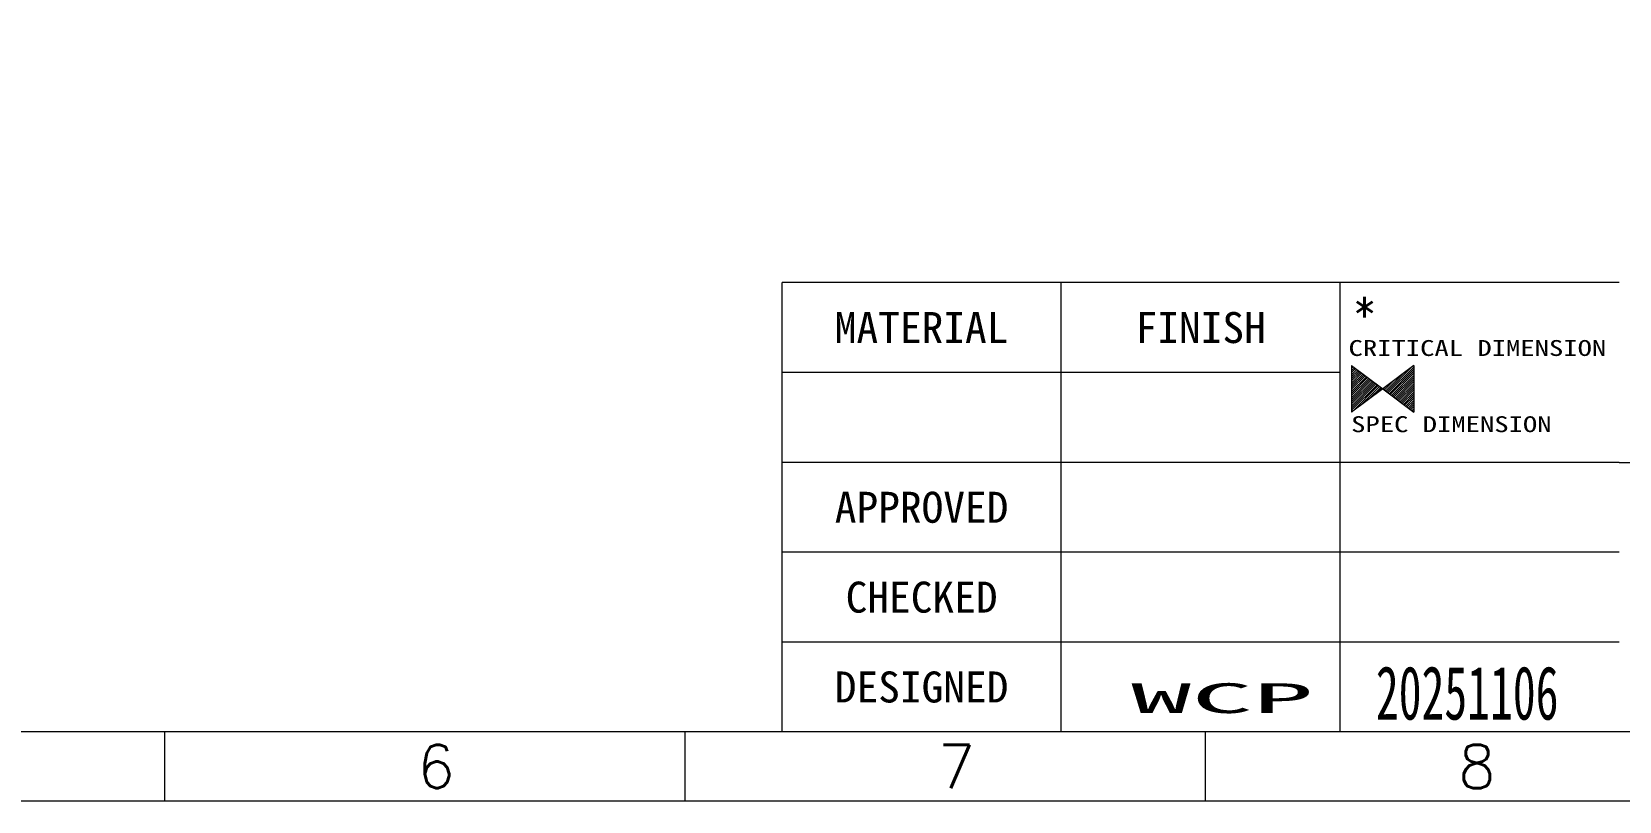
# Model space of a CAD drawing. Header units: millimetres. Extents: x 1134 to 2594, y -9 to 655.
# Drawn here: x 2077.6 to 2162.8, y 451.4 to 492.7 of the extents above; entities that cross this region are included whole.
import ezdxf
from ezdxf.enums import TextEntityAlignment as Align

# ---------------------------------------------------------------- set-up
doc = ezdxf.new("R2010")
doc.units = ezdxf.units.MM
doc.layers.add('图框', color=7, linetype='Continuous', lineweight=5)
doc.styles.get("Standard").update_dxf_attribs({"font": 'txt', "bigfont": 'gbcbig.shx'})
doc.styles.add('TEXTSTYLE_0', font='txt', dxfattribs={"width": 0.8})
doc.styles.add('宋', font='', dxfattribs={"height": 2})
doc.styles.add('宋体', font='')
doc.styles.get('宋').set_extended_font_data('SimSun')
doc.styles.get('宋体').set_extended_font_data('SimSun')

msp = doc.modelspace()

# ---------------------------------------------------------------- linework, layer by layer
at = {"layer": '图框', "linetype": 'Continuous', "lineweight": 5}
for p, q in [((2117.9, 455.106), (2117.9, 479.235)), ((2132.877, 455.106), (2132.877, 479.235)), ((2147.854, 455.106), (2147.854, 479.235)), ((2147.854, 474.409), (2117.9, 474.409)), ((2162.831, 469.584), (2117.9, 469.584)), ((2162.831, 469.584), (2224.403, 469.584)), ((2162.831, 464.758), (2117.9, 464.758)), ((2162.831, 459.932), (2117.9, 459.932))]:
    msp.add_line(p, q, dxfattribs=at)
at = {"layer": '图框', "color": 1, "linetype": 'Continuous'}
for p, q in [((2148.47, 474.776), (2150.134, 473.528)), ((2148.47, 474.776), (2148.47, 472.28)), ((2148.47, 474.738), (2148.492, 474.759)), ((2148.47, 474.626), (2148.556, 474.711)), ((2148.47, 474.514), (2148.62, 474.663)), ((2148.47, 474.401), (2148.684, 474.615)), ((2148.47, 474.289), (2148.748, 474.567)), ((2151.799, 474.776), (2150.134, 473.528)), ((2150.349, 473.366), (2151.639, 474.656)), ((2150.413, 473.318), (2151.799, 474.703)), ((2150.477, 473.27), (2151.799, 474.591)), ((2151.799, 474.776), (2151.799, 472.28)), ((2148.47, 474.177), (2148.812, 474.519)), ((2148.47, 474.065), (2148.876, 474.471)), ((2148.47, 473.953), (2148.94, 474.423)), ((2148.47, 473.841), (2149.004, 474.375)), ((2148.47, 473.729), (2149.068, 474.327)), ((2148.47, 473.617), (2149.133, 474.279)), ((2148.47, 473.505), (2149.197, 474.231)), ((2148.47, 473.393), (2149.261, 474.183)), ((2148.47, 473.281), (2149.325, 474.135)), ((2148.47, 473.169), (2149.389, 474.087)), ((2148.47, 473.056), (2149.453, 474.039)), ((2148.47, 472.944), (2149.517, 473.991)), ((2148.47, 472.832), (2149.581, 473.943)), ((2148.47, 472.72), (2149.645, 473.895)), ((2148.47, 472.608), (2149.709, 473.847)), ((2148.47, 472.496), (2149.773, 473.799)), ((2148.47, 472.384), (2149.837, 473.751)), ((2150.221, 473.462), (2150.742, 473.984)), ((2150.285, 473.414), (2151.191, 474.32)), ((2150.542, 473.222), (2151.799, 474.479)), ((2150.606, 473.174), (2151.799, 474.367)), ((2150.67, 473.126), (2151.799, 474.255)), ((2150.734, 473.078), (2151.799, 474.143)), ((2150.798, 473.03), (2151.799, 474.031)), ((2150.862, 472.982), (2151.799, 473.919)), ((2150.926, 472.934), (2151.799, 473.807)), ((2150.134, 473.528), (2148.47, 472.28)), ((2148.501, 472.302), (2149.901, 473.703)), ((2148.949, 472.639), (2149.965, 473.655)), ((2149.397, 472.975), (2150.029, 473.607)), ((2149.846, 473.311), (2150.093, 473.559)), ((2150.134, 473.528), (2151.799, 472.28)), ((2150.157, 473.511), (2150.294, 473.647)), ((2150.99, 472.886), (2151.799, 473.695)), ((2151.054, 472.838), (2151.799, 473.583)), ((2151.118, 472.79), (2151.799, 473.471)), ((2151.182, 472.742), (2151.799, 473.359)), ((2151.246, 472.694), (2151.799, 473.246)), ((2151.31, 472.646), (2151.799, 473.134)), ((2151.374, 472.598), (2151.799, 473.022)), ((2151.438, 472.55), (2151.799, 472.91)), ((2151.502, 472.502), (2151.799, 472.798)), ((2151.566, 472.454), (2151.799, 472.686)), ((2151.63, 472.406), (2151.799, 472.574)), ((2151.694, 472.358), (2151.799, 472.462)), ((2151.758, 472.31), (2151.799, 472.35))]:
    msp.add_line(p, q, dxfattribs=at)
at = {"layer": '图框', "color": 7, "linetype": 'ByBlock', "lineweight": 5, "ltscale": 0.55}
for p, q in [((2224.403, 455.106), (1945.101, 455.106)), ((2084.752, 455.106), (2084.752, 451.381)), ((2084.752, 455.106), (2084.752, 451.381)), ((2112.682, 455.106), (2112.682, 451.381)), ((2140.612, 455.106), (2140.612, 451.381))]:
    msp.add_line(p, q, dxfattribs=at)
msp.add_lwpolyline([(1941.376, 654.37), (2228.128, 654.37), (2228.128, 451.381), (1941.376, 451.381)], close=True, dxfattribs=at)
at = {"layer": '图框', "linetype": 'Continuous', "lineweight": 5}
msp.add_lwpolyline([(2162.831, 479.235), (2117.9, 479.235)], dxfattribs=at)

# ---------------------------------------------------------------- texts
for s, height, style, width, p, p2 in [('MATERIAL', 1.6641, 'TEXTSTYLE_0', 0.763636, (2120.729, 475.99), (2130.048, 475.99)), ('FINISH', 1.6641, 'TEXTSTYLE_0', 0.84, (2136.871, 475.99), (2143.86, 475.99)), ('CRITICAL DIMENSION', 0.85369, 'TEXTSTYLE_0', 0.991837, (2148.303, 475.297), (2162.133, 475.297)), ('SPEC DIMENSION', 0.85369, 'TEXTSTYLE_0', 0.969231, (2148.441, 471.205), (2159.198, 471.205)), ('APPROVED', 1.6641, 'TEXTSTYLE_0', 0.7, (2120.729, 466.339), (2130.048, 466.339)), ('CHECKED', 1.6641, 'TEXTSTYLE_0', 0.735, (2121.312, 461.513), (2129.466, 461.513)), ('DESIGNED', 1.6641, 'TEXTSTYLE_0', 0.763636, (2120.729, 456.687), (2130.048, 456.687)), ('20251106', 2.875, '宋', 0.596007, (2149.769, 455.767), (2159.571, 455.767)), ('WCP', 1.5997, '宋体', 2.856412, (2136.613, 456.118), (2146.416, 456.118))]:
    msp.add_text(s, height=height, dxfattribs=dict(at, style=style, width=width)).set_placement(p, p2, align=Align.FIT)
at = {"layer": '图框', "color": 1, "linetype": 'Continuous', "lineweight": 5, "insert": (2148.501, 478.473), "char_height": 1.943, "width": 2.93665, "attachment_point": 1}
msp.add_mtext('*', dxfattribs=at)
at = {"layer": '图框', "color": 7, "linetype": 'ByBlock', "lineweight": 5, "ltscale": 0.55, "char_height": 2.328, "width": 3.96258, "attachment_point": 7}
for s, insert in [('6', (2098.334, 452.083)), ('7', (2126.264, 452.083)), ('8', (2154.194, 452.083))]:
    msp.add_mtext(s, dxfattribs=dict(at, insert=insert))

doc.saveas('drawing.dxf')
